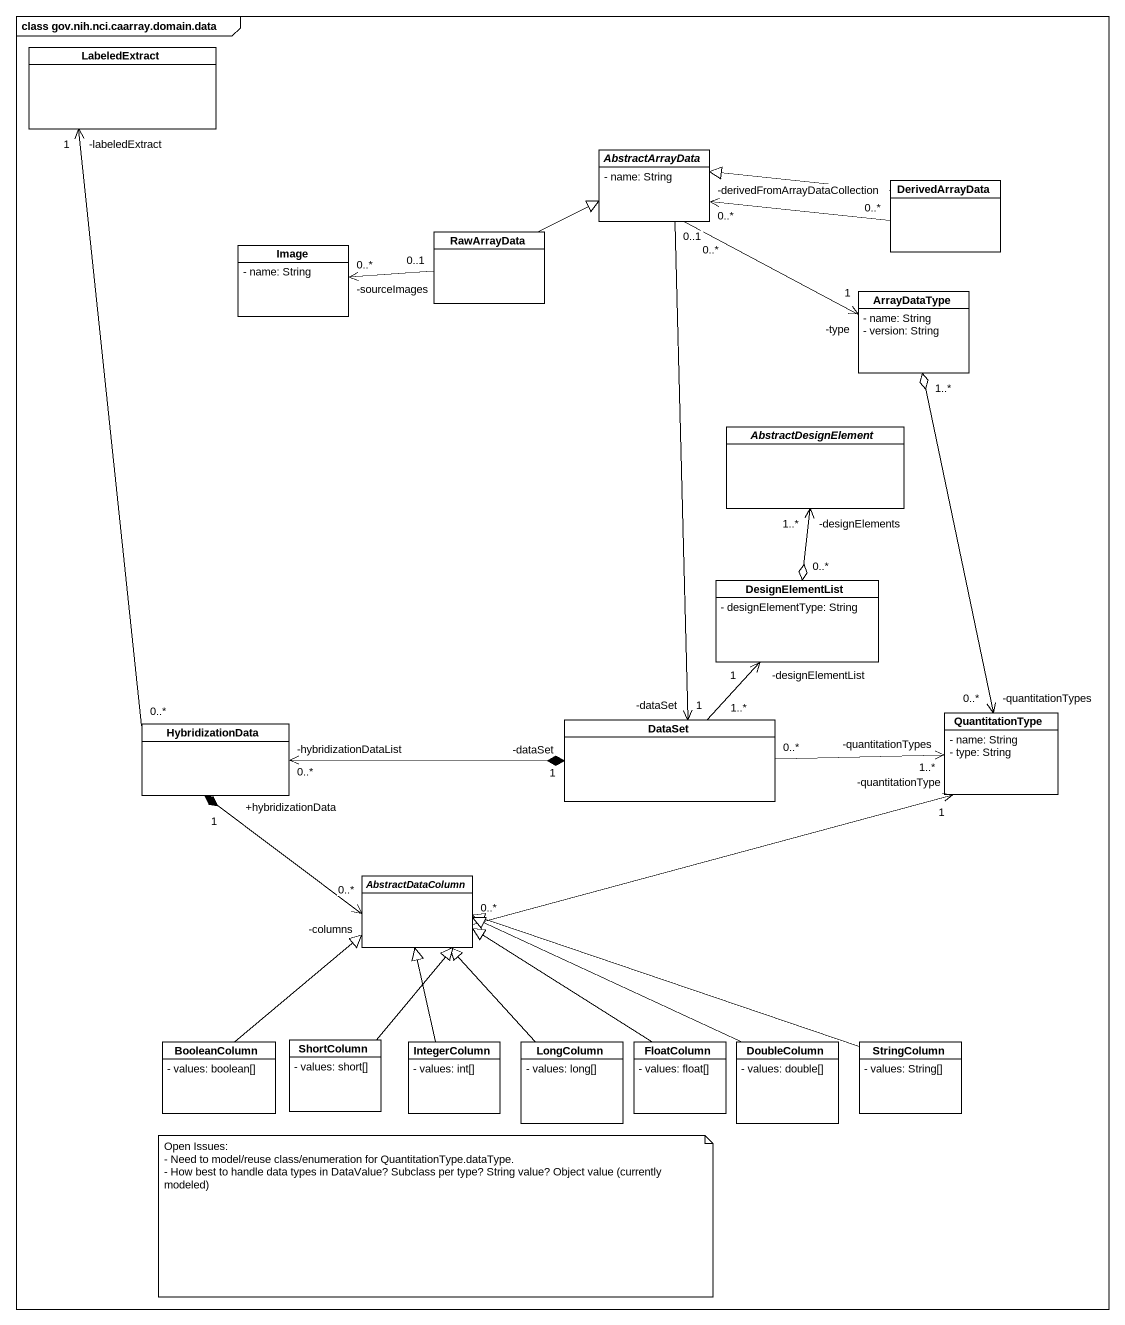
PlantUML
@startuml
mainframe class gov.nih.nci.caarray.domain.data
hide circle
hide empty members
skinparam classAttributeIconSize 0
class LabeledExtract
abstract class AbstractArrayData {
  - name: String
}
class DerivedArrayData
class RawArrayData
class Image {
  - name: String
}
class ArrayDataType {
  - name: String
  - version: String
}
abstract class AbstractDesignElement
class DesignElementList {
  - designElementType: String
}
class HybridizationData
class DataSet
class QuantitationType {
  - name: String
  - type: String
}
abstract class AbstractDataColumn
class BooleanColumn {
  - values: boolean[]
}
class ShortColumn {
  - values: short[]
}
class IntegerColumn {
  - values: int[]
}
class LongColumn {
  - values: long[]
}
class FloatColumn {
  - values: float[]
}
class DoubleColumn {
  - values: double[]
}
class StringColumn {
  - values: String[]
}
AbstractArrayData "0..*" -right-> "-type\n1" ArrayDataType
AbstractArrayData "0..1" --> "-dataSet\n1" DataSet
DerivedArrayData "0..*" -left-> "-derivedFromArrayDataCollection\n0..*" AbstractArrayData
DerivedArrayData -left-|> AbstractArrayData
RawArrayData -right-|> AbstractArrayData
RawArrayData "0..1" -left-> "-sourceImages\n0..*" Image
ArrayDataType "1..*" o--> "-quantitationTypes\n0..*" QuantitationType
DesignElementList "0..*" o-up-> "-designElements\n1..*" AbstractDesignElement
HybridizationData "0..*" -up-> "-labeledExtract\n1" LabeledExtract
HybridizationData "+hybridizationData\n1" *--> "-columns\n0..*" AbstractDataColumn
DataSet "1..*" -up-> "-designElementList\n1" DesignElementList
DataSet "-dataSet\n1" *-left-> "-hybridizationDataList\n0..*" HybridizationData
DataSet "0..*" -right-> "-quantitationTypes\n1..*" QuantitationType
AbstractDataColumn "0..*" -right-> "-quantitationType\n1" QuantitationType
BooleanColumn -up-|> AbstractDataColumn
ShortColumn -up-|> AbstractDataColumn
IntegerColumn -up-|> AbstractDataColumn
LongColumn -up-|> AbstractDataColumn
FloatColumn -up-|> AbstractDataColumn
DoubleColumn -left-|> AbstractDataColumn
StringColumn -left-|> AbstractDataColumn
note as N1
  Open Issues:
  - Need to model/reuse class/enumeration for QuantitationType.dataType.
  - How best to handle data types in DataValue? Subclass per type? String value? Object value (currently modeled)
end note
@enduml
